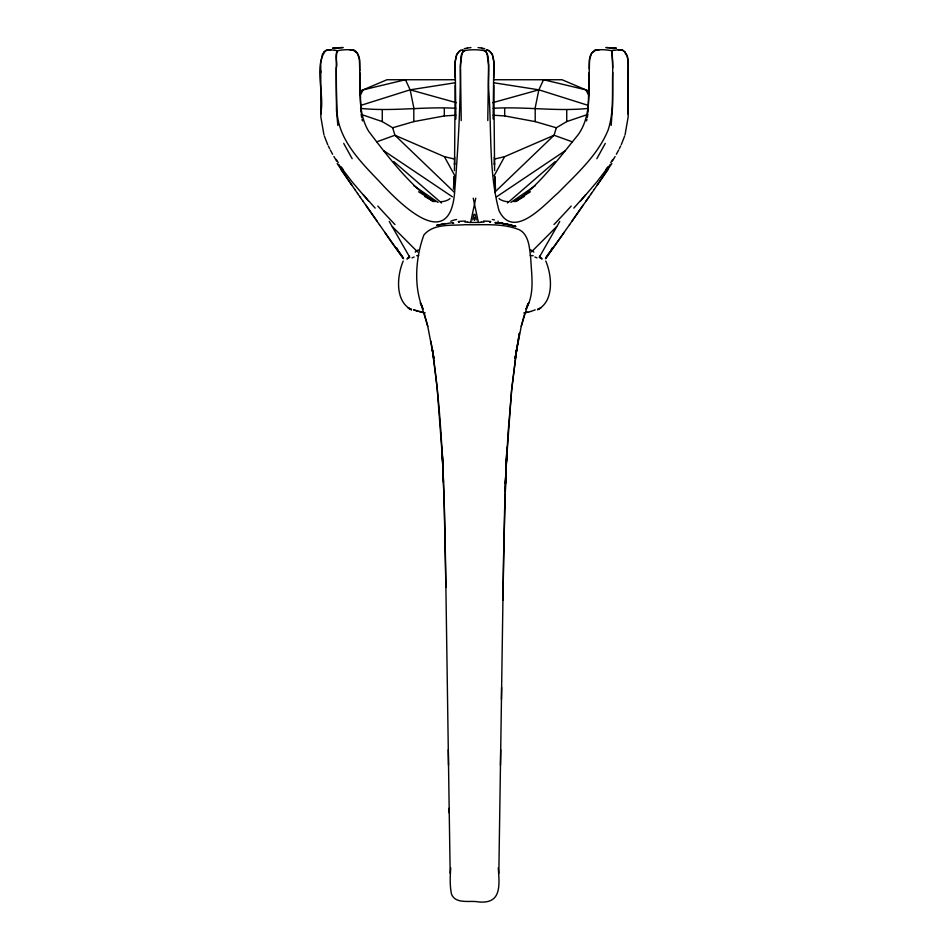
<?xml version="1.0" encoding="UTF-8"?>
<svg xmlns="http://www.w3.org/2000/svg" width="949" height="949" viewBox="0 0 949 949"><rect width="100%" height="100%" fill="white"/><g stroke="black" fill="none" stroke-linecap="round" stroke-linejoin="round"><path stroke-width="1.42" d="M336.266 67.854C338.508 63.583 332.447 50.522 340.181 50.25A23.761 8.268 -14.3 0 1 353.194 50.25L357.275 53.061L359.422 59.158L360.905 112.196M460.372 68.767C460.419 109.55 457.857 150.333 454.737 190.963C450.289 254.783 399.719 203.655 379.446 181.556C360.027 161.2 336.99 138.53 336.931 108.305C336.183 91.934 336.183 75.54 336.337 59.158C336.444 56.418 336.504 53.63 337.192 50.961M455.164 85.125L454.547 164.723L454.666 157.154M455.164 78.032C454.773 70.428 453.349 51.246 462.282 49.965M460.372 67.854L460.87 57.26A10.581 7.462 -90 0 1 463.1 51.543L465.235 50.475M610.539 50.522L608.819 50.25A23.761 8.268 14.3 0 0 595.806 50.25L591.725 53.061L589.578 59.158L588.095 112.196M589.222 68.767C589.388 62.966 588.333 53.666 594.667 50.546M625.071 134.817L628.143 116.976L628.309 65.22L627.491 56.667L624.359 51.448L627.135 55.576L628.226 62.005L627.787 110.475M628.321 74.651L628.321 72.622M589.222 72.622C588.582 93.56 591.097 116.834 578.083 134.817C558.902 158.198 540.586 183.679 515.983 201.556M612.734 72.622C612.105 91.733 614.169 111.496 608.143 129.966C597.858 155.197 576.755 173.809 558.107 192.896C544.809 204.059 513.646 240.797 499.044 210.725C488.474 171.639 491.843 130.227 488.699 90.084C488.237 79.158 489.269 68.15 488.13 57.26A10.581 7.462 90 0 0 485.9 51.543L485.378 50.641M501.452 699.33L503.551 558.498L505.793 474.144M500.479 765.274L501.63 687.527M502.911 600.219L504.571 511.155L506.659 454.357L505.046 491.452M498.83 873.353L500.704 749.746M454.393 170.606L454.571 163.074M454.013 181.876L453.954 183.632L454.227 176.336L453.468 189.136M507.015 447.418L505.354 483.599L508.023 433.396L511.843 387.904L516.814 348.461L515.188 358.295L519.388 333.277M493.112 118.993L493.848 61.993L492.365 54.366L488.593 50.285M487.774 120.57L488.569 65.22L487.062 53.678M506.208 464.642L511.511 391.107L516.612 349.742M450.728 867.837C450.123 876.461 449.743 885.275 451.404 893.792C454.773 903.65 467.691 900.898 475.829 901.55C501.819 905.631 499.577 886.33 498.272 867.837M587.882 113.987L587.312 117.486M611.156 125.458L612.591 106.098L612.71 62.005L611.963 51.578L612.734 67.854M515.188 358.295L519.388 333.253M515.378 357.061L521.274 326.183L524.714 313.443M588.404 91.151L585.794 89.823L543.563 79.74L538.854 89.823L535.2 107.747L535.2 121.602L556.328 127.771L566.731 121.591L587.395 114.556M475.757 198.187L470.633 222.339M472.721 219.919L473.954 214.225M586.541 120.938L586.957 119.218M521.25 326.302L528.035 303.894L525.983 309.113C535.034 293.573 531.464 275.032 530.705 258.009C529.518 249.516 529.459 239.812 523.528 232.968A15.967 13.95 0 0 0 519.293 229.765C502.27 222.801 483.278 225.221 465.307 224.688C451.534 225.826 433.835 223.193 423.93 234.913C415.555 257.226 413.432 287.096 423.017 309.113L420.965 303.894L427.75 326.302M556.328 127.771L554.062 135.256L494.654 192.291M624.656 136.027L621.287 144.687M461.938 53.678L460.431 65.22L461.226 120.57M619.365 148.637L620.646 146.004M605.284 143.394L596.85 158.697M403.206 261.046C396.99 275.673 394.665 301.236 411.498 309.742L410.502 309.244M616.352 154.296L618.724 149.942M494.097 175.838L504.595 156.668L554.062 135.256L572.14 141.781M360.383 94.947L363.206 89.823L405.437 79.74L410.146 89.823L413.8 107.747L413.8 121.602L392.672 127.771L382.269 121.591L361.605 114.556M559.756 221.437L539.21 257.369L541.725 258.745M612.425 160.986L615.094 156.514M550.847 250.251L552.282 247.879M527.383 305.175L528.807 302.885M608.784 166.716L610.243 164.426M611.832 163.548L594.145 189.575M610.753 162.611L612.793 159.444M550.088 251.426L546.114 257.203M608.036 169.456L597.17 185.221M572.152 220.856L583.255 205.008M569.507 224.747L588.76 197.25M564.323 232.232L545.473 258.757L569.602 224.605M591.322 193.608L594.335 189.314M591.5 193.371L585.83 201.39M605.948 169.491L607.633 167.131M608.463 166.716L596.85 181.911L580.551 200.951M449.945 198.531C449.304 199.61 444.63 201.876 440.597 201.686M539.945 308.544L537.525 309.73C554.335 301.213 552.01 275.673 545.794 261.034M581.832 199.124L585.58 194.806M580.847 200.227L573.837 208.104M556.648 226.645L531.357 251.96M327.156 50.273L324.772 51.329L322.399 54.342L320.738 62.776L320.857 116.976L323.929 134.817M325.531 50.748C313.989 65.92 323.906 92.409 321.213 110.475M324.344 51.709L324.499 51.578A10.131 9.953 87.9 0 0 324.202 51.851M507.513 202.979L555.224 161.579M540.942 307.891L537.858 309.101M460.407 50.285L456.635 54.366L455.152 61.993L455.888 118.993M510.93 202.41L535.295 185.624M496.576 196.823L565.26 150.701M594.477 50.38L594.715 50.25A23.761 5.492 21 0 1 599.234 49.739M325.887 50.404L326.171 50.25A23.761 5.397 20.8 0 1 335.009 50.404M513.978 201.71L530.42 191.793M407.477 258.638L409.79 257.369L389.244 221.437M515.449 201.496L524.406 196.419M530.835 311.462L535.236 309.825M360.596 91.151L363.206 89.823M486.718 49.965C496.469 51.875 493.504 70.214 493.836 78.032M487.228 49.751L485.781 50.451M360.027 91.175L386.978 79.74L455.401 79.74M376.86 141.781L394.938 135.256L444.405 156.668L454.441 159.041M361.64 105.125L410.146 89.823L455.484 82.717M452.851 223.501L453.752 223.24M492.685 102.682L538.854 89.823L587.36 105.125M530.811 311.474L527.846 312.174M439.138 224.699L436.587 225.34L452.91 222.564M610.907 50.582L614.205 50.25M494.559 159.041L504.595 156.668M462.637 50.131L464.156 50.7M464.239 48.707L467.513 48.008M464.393 50.641L465.176 50.487M527.798 312.185L523.812 312.897M413.8 121.602L444.31 115.932L455.805 115.209M525.9 312.553L526.885 312.363M440.834 224.272L445.176 223.513M333.146 48.055L342.435 47.521M465.686 50.404L466.73 50.25A23.761 9.822 0.2 0 1 482.424 50.368M332.541 48.138L343.23 47.592M467.394 48.008L470.953 47.592M458.687 222.351L459.34 222.28M493.195 108.293C525.022 106.383 556.755 111.709 588.439 108.376M360.561 108.376C392.245 111.709 423.978 106.383 455.805 108.293M605.77 47.592L615.854 48.055M418.723 255.566L416.694 255.649M606.565 47.521L616.459 48.138M470.621 222.457L478.379 222.457M493.599 79.74L562.022 79.74L588.973 91.175M533.16 255.684L530.277 255.566M493.195 115.209L504.69 115.932L535.2 121.602M508.403 201.686C504.37 201.876 499.696 199.61 499.055 198.531M500.906 223.11L495.034 222.529L506.849 224.047L515.722 226.467L500.906 223.11L511.357 225.079M489.66 222.28L490.313 222.351M496.09 222.564L502.258 223.288M478.047 47.592L481.606 48.008M482.27 50.25L484.903 50.7M493.516 82.717L538.854 89.823M425.164 312.885L413.776 309.837M483.171 50.38L484.607 50.641M334.795 50.25L337.251 50.748M423.124 312.553L419.6 311.83M621.631 50.226L622.912 50.546M481.487 48.008L484.761 48.707M621.844 50.273L621.737 50.25A23.761 8.268 -14.3 0 0 618.179 49.763M495.248 223.24L496.149 223.501M410.146 89.823L456.315 102.682M418.224 311.486L416.053 310.798M411.154 309.101L408.07 307.903L410.015 309.018M354.368 50.546L355.922 51.543M509.589 224.593L515.722 226.467M623.256 50.665L624.098 51.21M415.271 310.513L413.752 309.813M463.195 50.439L462.424 50.048M409.043 308.532L411.498 309.742M623.007 50.344L622.829 50.25A23.761 5.397 -20.8 0 0 613.991 50.404M354.452 50.344L354.285 50.25A23.761 5.492 -21 0 0 349.766 49.739M433.017 201.556C407.631 182.516 387.714 156.431 368.627 131.223C358.058 113.631 360.466 92.255 359.778 72.622M424.594 196.419L433.551 201.496M418.58 191.793L435.022 201.71M383.74 150.701L452.424 196.823M413.705 185.624L438.07 202.41M393.776 161.579L441.487 202.979M355.709 51.353C361.023 56.145 359.434 64.295 359.778 70.653M417.643 251.96L392.352 226.645M454.346 192.291L394.938 135.256L392.672 127.771M375.163 208.104L368.153 200.227M368.449 200.951L352.15 181.911L340.537 166.716M363.42 194.806L367.168 199.124M365.745 205.008L376.848 220.856M341.367 167.131L343.052 169.491M362.993 201.141L379.493 224.747M360.24 197.25L363.17 201.39M402.886 257.203L398.912 251.426M357.5 193.371L360.418 197.499M379.398 224.605L403.527 258.757L391.688 242.422M354.665 189.314L357.678 193.608M354.855 189.575L337.168 163.548M351.83 185.221L340.964 169.456M384.677 232.232L391.688 242.434M336.207 159.444L338.247 162.611M338.757 164.426L340.216 166.716M420.193 302.885L421.617 305.175M396.718 247.879L398.153 250.251M352.15 158.697L343.716 143.394M333.906 156.514L336.575 160.986M585.794 89.823L588.617 94.947M444.405 156.668L454.903 175.838M330.276 149.942L332.648 154.296M328.354 146.004L329.635 148.637M327.713 144.687L324.344 136.027M611.749 50.748L611.951 51.543L611.808 50.961M424.286 313.443L427.726 326.183L433.622 357.061M362.043 119.218L362.459 120.938M478.367 222.339L473.243 198.187M475.046 214.225L476.279 219.919M361.688 117.486L361.118 113.987M430.905 341.177L433.812 358.295L432.186 348.461L437.157 387.904L442.448 457.987M337.844 125.458L336.492 110.475L336.266 68.767M432.388 349.742C442.946 422.768 444.405 496.695 445.639 570.337L448.521 765.274M494.987 181.876L495.046 183.632L494.773 176.336L495.532 189.136M442.792 464.642L441.985 447.418L444.168 501.701L445.9 587.312M442.341 454.357L443.515 482.353M493.836 85.125L494.607 170.606M494.429 163.074L494.453 164.723L494.334 157.154M449.174 808.275L450.17 873.353M448.296 749.746L449.245 813.008M320.679 70.653L320.679 72.622M628.048 110.262L628.048 114.022M566.731 110.25L566.731 121.591M504.69 108.625L504.69 115.932M474.5 217.451L474.5 220.358M444.31 108.625L444.31 115.932M382.269 110.25L382.269 121.591M320.952 110.262L320.952 114.022M450.763 221.307A18.909 10.653 8 0 1 456.635 219.516M458.248 221.52A14.496 3.867 -2 0 1 465.568 221.105M464.927 222.102A9.502 1.554 -2.7 0 1 467.798 222.113M467.584 222.291A6.394 1.412 -4.1 0 1 470.099 222.564M492.365 219.516A18.909 10.653 -8 0 1 494.405 219.931M497.928 221.153A18.909 10.653 -8 0 1 498.237 221.307M483.432 221.105A14.496 3.867 2 0 1 490.752 221.52M481.202 222.113A9.502 1.554 2.7 0 1 484.073 222.102M478.901 222.564A6.394 1.412 4.1 0 1 481.416 222.291M624.501 51.578A10.131 9.953 -87.9 0 1 624.798 51.851M327.263 50.25A23.761 8.268 14.3 0 1 330.821 49.763M394.962 224.522A883.91 785.001 28.2 0 1 377.809 206.075M462.033 53.749A9.158 6.465 -89.4 0 1 463.954 50.807M415.188 252.161A56.916 3.772 -39.4 0 1 416.208 251.177M418.248 249.931A56.916 3.63 -32.5 0 1 417.014 250.607M406.931 259.03A28.529 1.934 -40.9 0 1 409.505 256.218M412.02 257.879A5.48 0.605 -22.6 0 1 414.12 257.025M532.792 251.177A56.916 3.772 39.4 0 1 533.812 252.161M531.986 250.607A56.916 3.63 32.5 0 1 530.752 249.931M539.495 256.218A28.529 1.934 40.9 0 1 542.069 259.03M534.88 257.025A5.48 0.605 22.6 0 1 536.98 257.879M571.191 206.075A883.91 785.001 -28.2 0 1 554.038 224.522M485.046 50.807A9.158 6.465 89.4 0 1 486.967 53.749"/></g></svg>
